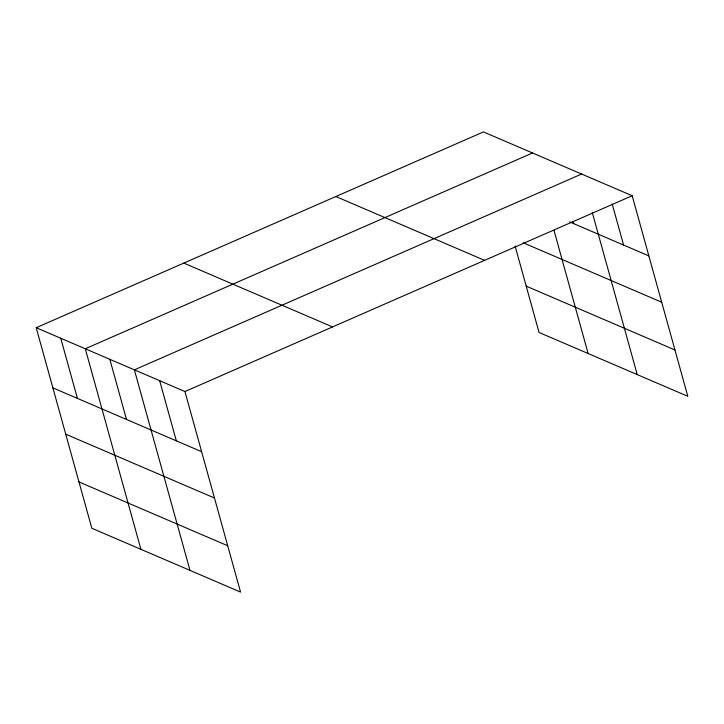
<?xml version="1.0" encoding="UTF-8"?>
<svg xmlns="http://www.w3.org/2000/svg" width="724" height="724" viewBox="0 0 724 724"><rect width="100%" height="100%" fill="white"/><g stroke="black" fill="none" stroke-linecap="round" stroke-linejoin="round"><path stroke-width="1.09" d="M36.2 327.71L184.946 391.539L240.558 592.087L91.821 528.258L36.2 327.71L483.442 131.913L632.179 195.742L687.8 396.29L539.054 332.461L515.081 245.988M532.529 152.972L85.287 348.769L140.899 549.317M581.607 174.041L134.374 369.837L189.987 570.385M184.946 391.539L632.179 195.742M569.661 221.906L648.867 255.898M523.199 242.784L661.718 302.234M335.855 196.521L484.591 260.359M526.212 286.134L674.949 349.964M183.787 263.093L332.533 326.922M52.879 387.865L201.625 451.695M65.73 434.192L214.476 498.021M78.97 481.931L227.716 545.76M612.26 204.231L623.581 245.047M592.332 212.711L637.229 374.589M573.155 221.517L573.752 223.662M553.987 230.368L588.141 353.529M159.66 380.688L176.339 440.844M109.831 359.303L126.51 419.458M60.744 338.235L77.423 398.399"/></g></svg>
